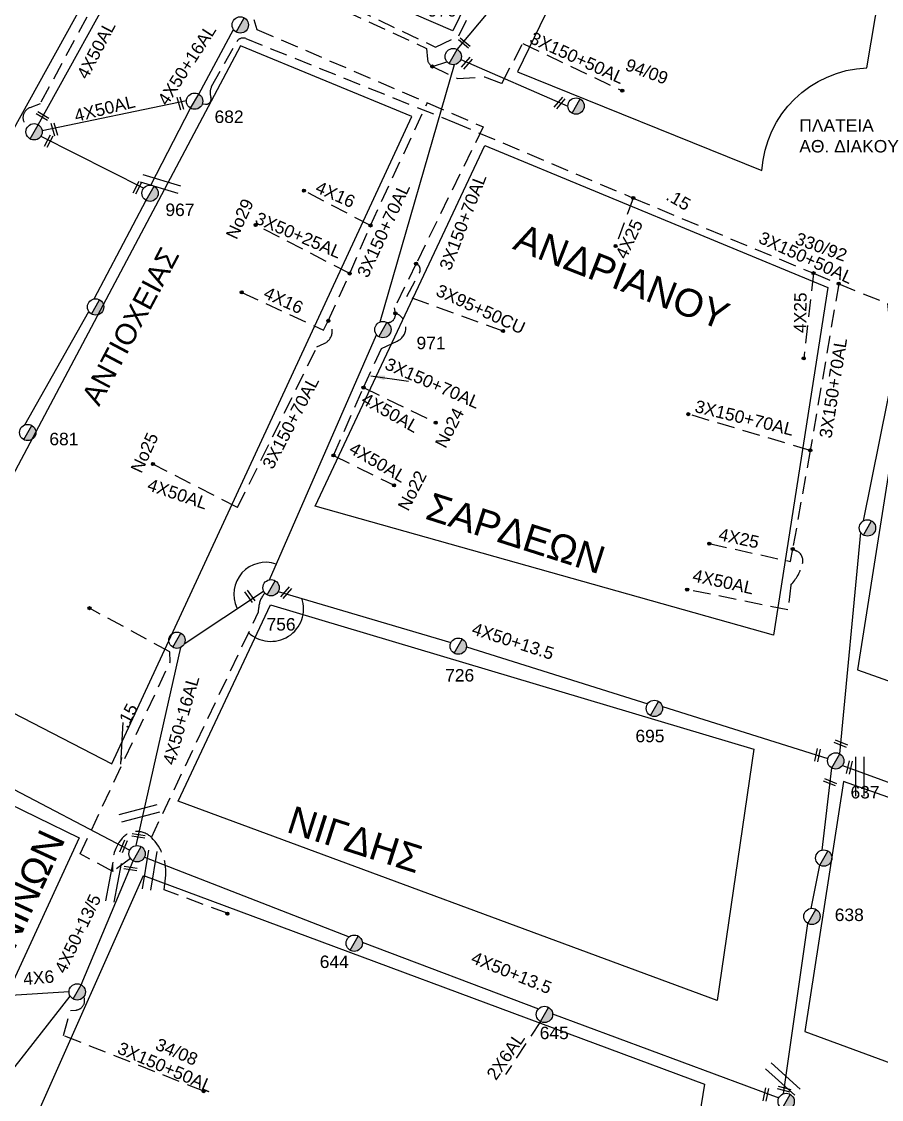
# Model space of a CAD drawing. Header units: millimetres. Extents: x 1905 to 5666, y 713 to 3158.
# Drawn here: x 2743 to 2867.2, y 1490.1 to 1645.9 of the extents above; entities that cross this region are included whole.
import ezdxf
from ezdxf.enums import TextEntityAlignment as Align

# ---------------------------------------------------------------- set-up
doc = ezdxf.new("R2010")
doc.units = ezdxf.units.MM
doc.linetypes.add('DASHED', pattern=[19.05, 12.7, -6.35])
for name, color, linetype in [('Γέφυρες Εναερίου Δικτύου', 7, 'Continuous'), ('Γυμνά εναέρια ΧΤ (3Φ)   4x50AL', 7, 'Continuous'), ('Γυμνά εναέρια ΧΤ και ΦΟΠ (3Φ)   4x50+16AL', 7, 'Continuous'), ('Εναέρια παροχή ΧΤ 4x16', 7, 'SYN_LINE'), ('Εναέρια παροχή ΧΤ 4x25', 7, 'SYN_LINE'), ('Επιγραφές - Σχήματα', 7, 'Continuous'), ('Καλώδια ΧΤ   2x6AL', 7, 'DASHED'), ('Καλώδια ΧΤ   3x150+50AL', 7, 'DASHED'), ('Καλώδια ΧΤ   3x150+70AL', 7, 'DASHED'), ('Καλώδια ΧΤ   3x50+25AL', 7, 'DASHED'), ('Καλώδια ΧΤ   3x95+50CU', 7, 'DASHED'), ('Καλώδια ΧΤ   4x50+13.5', 7, 'Continuous'), ('Μηχανική τομή', 7, 'Continuous'), ('Στύλος ΦΜ', 7, 'Continuous'), ('Στύλος ΦΜ @ 1', 7, 'Continuous'), ('Συνδέσεις', 7, 'Continuous'), ('Τομή', 7, 'Continuous'), ('Υπόβαθρο ΔΕΗ', 7, 'Continuous'), ('Υπόγεια Καλώδια Δικτύου ΧΤ   .15', 7, 'DASHED')]:
    doc.layers.add(name, color=color, linetype=linetype)
doc.styles.get("Standard").update_dxf_attribs({"font": 'arial.ttf'})
doc.linetypes.add('SYN_LINE', pattern='A,0.5,-0.0001,["/\\/\\/\\/",Standard,S=0.1,R=0,X=0,Y=-0.05],-0.25', length=0.7501)
doc.dimstyles.new('ISO-25', dxfattribs={"dimtxt": 2.5, "dimasz": 2.5, "dimexe": 1.25, "dimexo": 0.625, "dimtad": 1, "dimtxsty": 'Standard', "dimcen": 2.5, "dimadec": 0, "dimazin": 0, "dimtfac": 1, "dimtmove": 0, "dimatfit": 3, "dimfxl": 1, "dimarcsym": 0})

# ---------------------------------------------------------------- blocks, each defined once
blk = doc.blocks.new('ΥΠΑΡΧΩΝ ΤΣΙΜΕΝΤΕΝΙΟΣ ΣΤΥΛΟΣ')
at = {"layer": 'Στύλος ΦΜ'}
blk.add_hatch(color=7, dxfattribs=at).paths.add_polyline_path([(-1.29, -2.28, 0.574793), (2.62, 0, 0.268822), (1.3, 2.27)])
at = {"layer": 'Στύλος ΦΜ', "color": 7}
blk.add_line((-1.29, -2.28), (1.3, 2.27), dxfattribs=at)
blk.add_circle((0, 0), 2.62, dxfattribs=at)
at = {"layer": 'Στύλος ΦΜ', "flags": 4}
for tag, p in [('ΑΡΙΘΜΟΣ', (-4.68, 8.05)), ('ΤΥΠΟΣ', (-4.91, 3.03))]:
    blk.add_attdef(tag, p, '', height=4, dxfattribs=at)
blk = doc.blocks.new('ΤΟΜΗ')
at = {"layer": 'Τομή', "ltscale": 40}
for p, q in [((-5.68, 0), (5.68, 0)), ((5.68, -2.33), (-5.68, -2.33))]:
    blk.add_line(p, q, dxfattribs=at)
blk = doc.blocks.new('ΜΗΧΑΝΙΚΗ ΤΟΜΗ')
at = {"layer": 'Μηχανική τομή', "ltscale": 40}
for p, q in [((-1.89, 0.78), (1.89, 0.78)), ((1.89, 0), (-1.89, 0))]:
    blk.add_line(p, q, dxfattribs=at)
blk = doc.blocks.new('_ΣΥΝΔΕΣΗ')
at = {"layer": 'Συνδέσεις', "linetype": 'SYN_LINE', "ltscale": 40}
blk.add_hatch(color=256, dxfattribs=at).paths.add_polyline_path([(0.5, -0.01, 1), (-0.5, -0.01, 1)])
at = {"layer": 'Συνδέσεις'}
blk.add_circle((0, -0.01), 0.5, dxfattribs=at)

msp = doc.modelspace()

# ---------------------------------------------------------------- linework, layer by layer
at = {"layer": 'Γέφυρες Εναερίου Δικτύου', "color": 27, "linetype": 'DASHED', "ltscale": 0.2}
msp.add_lwpolyline([(2761.73, 1658.37), (2762.01, 1657.87, -0.474944), (2760.45, 1653.83, -0.095357), (2756.01, 1653.27), (2745.66, 1634.04), (2744.18, 1633.48, 0.611004), (2743.87, 1630.73, 2.100372)], format="xyb", dxfattribs=at)
at = {"layer": 'Γέφυρες Εναερίου Δικτύου', "color": 85, "linetype": 'DASHED', "ltscale": 0.2}
for points in [[(2761.73, 1528.01), (2777.22, 1560.59), (2777.25, 1561.25, -0.180372), (2778.14, 1563.31, -0.426917)], [(2772.81, 1517.01), (2763.57, 1520.43), (2763.78, 1522.14, 0.23211), (2761.73, 1528.01, 0.445099), (2757.4, 1527.76, 0.21361), (2756.18, 1523.08, 31.050691)]]:
    msp.add_lwpolyline(points, format="xyb", dxfattribs=at)
at = {"layer": 'Γέφυρες Εναερίου Δικτύου', "color": 190, "linetype": 'SYN_LINE', "ltscale": 10}
msp.add_lwpolyline([(2741.43, 1505.22), (2749.84, 1505.73)], dxfattribs=at)
at = {"layer": 'Γυμνά εναέρια ΧΤ (3Φ)   4x50AL', "color": 2, "ltscale": 0.2}
for points in [[(2745.38, 1631.01), (2758.35, 1654.48)], [(2766.8, 1634.46), (2745.96, 1630.15)]]:
    msp.add_lwpolyline(points, dxfattribs=at)
at = {"layer": 'Γυμνά εναέρια ΧΤ (3Φ)   4x50AL', "color": 27, "ltscale": 0.2}
msp.add_lwpolyline([(2745.78, 1629.35), (2760.62, 1621.86)], dxfattribs=at)
at = {"layer": 'Γυμνά εναέρια ΧΤ (3Φ)   4x50AL', "color": 151, "linetype": 'DASHED', "ltscale": 0.2}
for points in [[(2792.38, 1593.03), (2802.82, 1587.95)], [(2788.05, 1583.21), (2796.79, 1578.9)], [(2774.18, 1575.67), (2761.95, 1581.97)]]:
    msp.add_lwpolyline(points, dxfattribs=at)
at = {"layer": 'Γυμνά εναέρια ΧΤ (3Φ)   4x50AL', "color": 2, "linetype": 'DASHED', "ltscale": 0.2}
msp.add_lwpolyline([(2853.7, 1560.89), (2839.14, 1563.83)], dxfattribs=at)
at = {"layer": 'Γυμνά εναέρια ΧΤ και ΦΟΠ (3Φ)   4x50+16AL', "color": 151, "linetype": 'Continuous'}
msp.add_lwpolyline([(2805.93, 1641.89), (2822.54, 1661.78)], dxfattribs=at)
at = {"layer": 'Γυμνά εναέρια ΧΤ και ΦΟΠ (3Φ)   4x50+16AL', "color": 30, "ltscale": 0.2}
for points in [[(2768.57, 1635.45), (2773.6, 1644.77)], [(2761.67, 1622.3), (2767.4, 1633.4)]]:
    msp.add_lwpolyline(points, dxfattribs=at)
at = {"layer": 'Γυμνά εναέρια ΧΤ και ΦΟΠ (3Φ)   4x50+16AL', "color": 151, "ltscale": 0.2}
for points in [[(2794.8, 1602.51), (2805.53, 1639.7)], [(2806.43, 1640.43), (2821.91, 1633.7)], [(2778.8, 1565.25), (2794.27, 1600.64)], [(2766.47, 1555.98), (2777.94, 1563.61)], [(2759.55, 1526.82), (2765.99, 1555.48)]]:
    msp.add_lwpolyline(points, dxfattribs=at)
at = {"layer": 'Γυμνά εναέρια ΧΤ και ΦΟΠ (3Φ)   4x50+16AL', "color": 190, "ltscale": 0.2}
msp.add_lwpolyline([(2739.83, 1535.98), (2758.62, 1526.17)], dxfattribs=at)
at = {"layer": 'Εναέρια παροχή ΧΤ 4x16', "color": 151, "linetype": 'DASHED', "ltscale": 0.2}
for points in [[(2793.38, 1616.44), (2783.78, 1621.48)], [(2774.79, 1606.79), (2786.59, 1601.32), (2787.29, 1602.67)]]:
    msp.add_lwpolyline(points, dxfattribs=at)
at = {"layer": 'Εναέρια παροχή ΧΤ 4x25', "color": 2, "linetype": 'DASHED', "ltscale": 0.2}
for points in [[(2831.36, 1620.41), (2828.8, 1613.48)], [(2857.4, 1609.55), (2855.99, 1597.24)], [(2842.34, 1570.48), (2854.09, 1567.89), (2854.39, 1569.7)]]:
    msp.add_lwpolyline(points, dxfattribs=at)
at = {"layer": 'Επιγραφές - Σχήματα', "ltscale": 0.2}
for centre, radius, start, end in [((2778.27, 1563.13), 4.64, 71.1918, 204.8645), ((2779, 1561.06), 4.72, 226.0438, 18.699)]:
    msp.add_arc(centre, radius, start, end, dxfattribs=at)
at = {"layer": 'Καλώδια ΧΤ   2x6AL', "ltscale": 0.2}
msp.add_lwpolyline([(2817.94, 1501.4), (2812.9, 1493.75)], dxfattribs=at)
at = {"layer": 'Καλώδια ΧΤ   3x150+50AL', "color": 190, "ltscale": 0.2}
for points in [[(2762.52, 1659.77), (2764.18, 1658.83), (2763.95, 1656.17), (2776.94, 1647.67), (2779.31, 1652.28), (2801.49, 1642.04), (2801.63, 1640.47, 0.267406), (2802.34, 1639.44), (2804.43, 1640.12)], [(2769.29, 1491.33), (2749.04, 1499.37), (2750.03, 1502.99), (2750.81, 1503.05, 0.519319), (2751.97, 1504.99, -1.537675)]]:
    msp.add_lwpolyline(points, format="xyb", dxfattribs=at)
msp.add_lwpolyline([(2802.34, 1639.44), (2806, 1637.68), (2809.88, 1637.93), (2812.35, 1636.98), (2815.42, 1642.76), (2829.77, 1635.92)], dxfattribs=at)
at = {"layer": 'Καλώδια ΧΤ   3x150+70AL', "color": 6, "ltscale": 0.2}
msp.add_lwpolyline([(2778.86, 1656.88), (2777.35, 1654.39), (2802.78, 1642.24), (2806.16, 1643.85), (2822.22, 1677.17), (2814.55, 1681.04)], dxfattribs=at)
at = {"layer": 'Καλώδια ΧΤ   3x150+70AL', "color": 151, "ltscale": 0.2}
for points in [[(2762.1, 1659.03), (2775.38, 1649.85), (2776.99, 1644.79), (2801.61, 1634.19), (2809.67, 1630.69), (2799.98, 1610.94), (2796.83, 1604.53), (2796.97, 1603.75, -0.491113), (2795.76, 1602.42, -10.054963)], [(2774.18, 1575.67), (2785.66, 1598.89), (2786.7, 1599.38, 0.513839), (2787.29, 1602.67), (2790.39, 1609.52), (2793.38, 1616.44), (2801.61, 1634.19)], [(2788.05, 1583.21), (2792.38, 1593.03), (2794.99, 1598.68), (2797.26, 1599.74, 0.69164), (2796.97, 1603.75, -0.747064)]]:
    msp.add_lwpolyline(points, format="xyb", dxfattribs=at)
at = {"layer": 'Καλώδια ΧΤ   3x150+70AL', "color": 2, "ltscale": 0.2}
msp.add_lwpolyline([(2861.04, 1608.03), (2856.93, 1583.94), (2854.39, 1569.7), (2855, 1569.4, -0.355054), (2855.82, 1567.59, -0.120333), (2854.13, 1564.48), (2853.7, 1560.89)], format="xyb", dxfattribs=at)
msp.add_lwpolyline([(2856.93, 1583.94), (2839.3, 1589.19)], dxfattribs=at)
at = {"layer": 'Καλώδια ΧΤ   3x50+25AL', "color": 151, "linetype": 'DASHED', "ltscale": 0.2}
msp.add_lwpolyline([(2790.39, 1609.52), (2776.79, 1616.53)], dxfattribs=at)
at = {"layer": 'Καλώδια ΧΤ   3x95+50CU', "color": 151, "ltscale": 0.2}
msp.add_lwpolyline([(2812.55, 1601.2), (2798.64, 1606.21), (2800.47, 1609.61, 0.449857), (2799.98, 1610.94, 3.614066)], format="xyb", dxfattribs=at)
at = {"layer": 'Καλώδια ΧΤ   4x50+13.5', "color": 27, "ltscale": 0.2}
for points in [[(2753.45, 1605.84), (2760.96, 1620.1)], [(2743.47, 1587.64), (2752.69, 1604.03)]]:
    msp.add_lwpolyline(points, dxfattribs=at)
at = {"layer": 'Καλώδια ΧΤ   4x50+13.5', "color": 85, "ltscale": 0.2}
for points in [[(2864.62, 1573.77), (2870.49, 1602.91)], [(2861.19, 1540.09), (2864.22, 1572.09)], [(2780.06, 1563.54), (2805.02, 1556.19)], [(2807.25, 1555.57), (2833.46, 1547.33)], [(2835.56, 1546.91), (2859.49, 1539.43)], [(2858.63, 1526.17), (2860.03, 1538.04)], [(2857.05, 1517.75), (2858.31, 1524)], [(2853.06, 1490.95), (2856.59, 1515.56)]]:
    msp.add_lwpolyline(points, dxfattribs=at)
at = {"layer": 'Καλώδια ΧΤ   4x50+13.5', "color": 30, "ltscale": 0.2}
msp.add_lwpolyline([(2861.57, 1538.39), (2889.81, 1528.11)], dxfattribs=at)
at = {"layer": 'Καλώδια ΧΤ   4x50+13.5', "color": 190, "ltscale": 0.2}
for points in [[(2751.6, 1506.7), (2759.09, 1524.62)], [(2736.65, 1488.05), (2750, 1505.08)]]:
    msp.add_lwpolyline(points, dxfattribs=at)
at = {"layer": 'Καλώδια ΧΤ   4x50+13.5', "color": 1, "ltscale": 0.2}
for points in [[(2760.73, 1525.14), (2790.3, 1513.64)], [(2792.21, 1512.89), (2817.66, 1503.23)], [(2819.7, 1502.51), (2852.4, 1490.37)]]:
    msp.add_lwpolyline(points, dxfattribs=at)
at = {"layer": 'Υπόβαθρο ΔΕΗ', "ltscale": 0.2}
msp.add_lwpolyline([(2803.1, 1740.21), (2773.89, 1688.43), (2729.84, 1608.77), (2699.01, 1555.74), (2658.59, 1482.59), (2612.82, 1398.31), (2554.47, 1290.86, 0.030837), (2594.51, 1311.8, 0.084575), (2621.27, 1337.55, 0.063403), (2639.63, 1371.23, 0.02973), (2652.49, 1411.78, 0.036632), (2655.75, 1440.11, 0.023476), (2654.28, 1474.66, -0.749229)], format="xyb", dxfattribs=at)
for points in [[(2807.95, 1704.43), (2833.82, 1703.18), (2805.27, 1644.6), (2782.59, 1654.4), (2781.14, 1653.27), (2780.42, 1653.65), (2799.95, 1689.84)], [(2799.35, 1632.2), (2774.63, 1642.41), (2734.37, 1566.61), (2727.26, 1553.46), (2756.04, 1538.62)], [(2809.93, 1628.03), (2859.46, 1607.5), (2851.63, 1557.22), (2785.4, 1575.87)], [(2848.78, 1540.78), (2843.5, 1504.43), (2765.58, 1533.25), (2778.93, 1561.6)], [(2720.67, 1542.86), (2751.3, 1527.93), (2730.55, 1482.95), (2715.44, 1451.07), (2682.02, 1471.65)], [(2861.73, 1536.07), (2856.17, 1499.94), (2904.15, 1482.29), (2906.03, 1520.43)], [(2760.6, 1522.5), (2841.67, 1492.36), (2835.66, 1455.36), (2832.45, 1453.76), (2745.15, 1487.72)]]:
    msp.add_lwpolyline(points, close=True, dxfattribs=at)
for points in [[(2875.94, 1703.51), (2846.14, 1703.61), (2814.61, 1638.65), (2849.94, 1624.41, -0.384091), (2865.1, 1639.23)], [(2885.71, 1611.92, -0.312576), (2871.61, 1602.01), (2863.75, 1552.21), (2907.3, 1536.77), (2914.53, 1603.84)]]:
    msp.add_lwpolyline(points, format="xyb", close=True, dxfattribs=at)
at = {"layer": 'Υπόγεια Καλώδια Δικτύου ΧΤ   .15', "color": 2, "ltscale": 0.2}
msp.add_lwpolyline([(2769.09, 1634.03), (2769.55, 1633.98, 0.555223), (2770.33, 1634.95, -0.200837), (2770.43, 1636.53), (2774.06, 1643.01, -0.378649), (2775.37, 1643.47), (2805.51, 1631.35), (2831.36, 1620.41), (2857.4, 1609.55), (2861.04, 1608.03), (2868.09, 1605.16), (2868.25, 1603.82, 0.24365), (2871.02, 1602.19, 20.469534)], format="xyb", dxfattribs=at)
at = {"layer": 'Υπόγεια Καλώδια Δικτύου ΧΤ   .15', "color": 85, "ltscale": 0.2}
msp.add_lwpolyline([(2758.71, 1524.98), (2756.18, 1523.08), (2751.44, 1525.62), (2764.45, 1553.37), (2764.38, 1554.82), (2752.79, 1561.14)], dxfattribs=at)

# ---------------------------------------------------------------- block references
at = {"layer": 'Μηχανική τομή'}
for p, xscale, yscale, zscale, rotation in [((2806.81, 1642.68), 0.500000000000137, 0.500000000000137, 0.500000000000137, 319.7703392608309), ((2807.16, 1640.04), 0.5000000000003105, 0.5000000000003105, 0.5000000000003105, 229.7703392608477), ((2766.11, 1634.15), 0.5000000000002104, 0.5000000000002104, 0.5000000000002104, 106.2244228027053), ((2820.56, 1634.28), 0.5000000000003105, 0.5000000000003105, 0.5000000000003105, 229.7703392608477), ((2746.12, 1632.44), 0.5000000000002436, 0.5000000000002436, 0.5000000000002436, 149.75107542363), ((2747.9, 1630.4), 0.5000000000002104, 0.5000000000002104, 0.5000000000002104, 106.2244228027053), ((2747.07, 1628.55), 0.50000000000004, 0.50000000000004, 0.50000000000004, 61.99443720794796), ((2759.88, 1621.82), 0.50000000000004, 0.50000000000004, 0.50000000000004, 61.99443720794796), ((2781.06, 1563.5), 0.5000000000003105, 0.5000000000003105, 0.5000000000003105, 229.7703392608477), ((2776.12, 1562.96), 0.5000000000001862, 0.5000000000001862, 0.5000000000001862, 125.0917018108297), ((2858.16, 1539.86), 0.5000000000004328, 0.5000000000004328, 0.5000000000004328, 77.67478792281547), ((2861.42, 1541.73), 0.5000000000002832, 0.5000000000002832, 0.5000000000002832, 157.8074180006576), ((2862.77, 1538.09), 0.5000000000004328, 0.5000000000004328, 0.5000000000004328, 77.67478792281547), ((2859.87, 1536.16), 0.5000000000002832, 0.5000000000002832, 0.5000000000002832, 157.8074180006576), ((2759.88, 1528.43), 0.5000000000002971, 0.5000000000002971, 0.5000000000002971, 171.996109405123), ((2757.52, 1526.79), 0.5000000000002922, 0.5000000000002922, 0.5000000000002922, 247.9577638709344), ((2758.73, 1523.71), 0.5000000000002971, 0.5000000000002971, 0.5000000000002971, 171.996109405123), ((2850.7, 1490.79), 0.5000000000004328, 0.5000000000004328, 0.5000000000004328, 77.67478792281547), ((2853.12, 1491.43), 0.5000000000004635, 0.5000000000004635, 0.5000000000004635, 345.4139667488831)]:
    msp.add_blockref('ΜΗΧΑΝΙΚΗ ΤΟΜΗ', p, dxfattribs=dict(at, xscale=xscale, yscale=yscale, zscale=zscale, rotation=rotation))
at = {"layer": 'Στύλος ΦΜ @ 1', "ltscale": 40}
ref = msp.add_blockref('ΥΠΑΡΧΩΝ ΤΣΙΜΕΝΤΕΝΙΟΣ ΣΤΥΛΟΣ', (2774.57, 1645.44), dxfattribs=dict(at, xscale=0.4499999999998181, yscale=0.4499999999998181, zscale=0.4499999999998181))
ref.add_attrib('ΤΥΠΟΣ', '16/9', (2769.28, 1647.13), dxfattribs={"layer": 'Στύλος ΦΜ', "height": 1.8, "flags": 4})
ref = msp.add_blockref('ΥΠΑΡΧΩΝ ΤΣΙΜΕΝΤΕΝΙΟΣ ΣΤΥΛΟΣ', (2805.34, 1640.87), dxfattribs=dict(at, xscale=0.4499999999998181, yscale=0.4499999999998181, zscale=0.4499999999998181))
ref.add_attrib('ΤΥΠΟΣ', '970', (2801.66, 1646.65), dxfattribs={"layer": 'Στύλος ΦΜ', "height": 1.8, "flags": 4})
ref = msp.add_blockref('ΥΠΑΡΧΩΝ ΤΣΙΜΕΝΤΕΝΙΟΣ ΣΤΥΛΟΣ', (2767.98, 1634.42), dxfattribs=dict(at, xscale=0.4499999999998181, yscale=0.4499999999998181, zscale=0.4499999999998181))
ref.add_attrib('ΤΥΠΟΣ', '682', (2770.86, 1631.27), dxfattribs={"layer": 'Στύλος ΦΜ', "height": 1.8, "flags": 4})
at = {"layer": 'Στύλος ΦΜ @ 1', "ltscale": 40, "xscale": 0.4499999999998181, "yscale": 0.4499999999998181, "zscale": 0.4499999999998181}
for p in [(2823.09, 1633.72), (2753.67, 1604.68), (2865.2, 1572.74), (2765.42, 1556.51), (2759.67, 1525.65), (2858.89, 1525.02), (2751.01, 1505.68)]:
    msp.add_blockref('ΥΠΑΡΧΩΝ ΤΣΙΜΕΝΤΕΝΙΟΣ ΣΤΥΛΟΣ', p, dxfattribs=at)
at = {"layer": 'Στύλος ΦΜ @ 1', "ltscale": 40}
ref = msp.add_blockref('ΥΠΑΡΧΩΝ ΤΣΙΜΕΝΤΕΝΙΟΣ ΣΤΥΛΟΣ', (2744.79, 1629.99), dxfattribs=dict(at, xscale=0.4499999999998181, yscale=0.4499999999998181, zscale=0.4499999999998181))
ref.add_attrib('ΤΥΠΟΣ', '968', (2736.83, 1632.14), dxfattribs={"layer": 'Στύλος ΦΜ', "height": 1.8, "flags": 4})
ref = msp.add_blockref('ΥΠΑΡΧΩΝ ΤΣΙΜΕΝΤΕΝΙΟΣ ΣΤΥΛΟΣ', (2761.54, 1621.12), dxfattribs=dict(at, xscale=0.4499999999998181, yscale=0.4499999999998181, zscale=0.4499999999998181))
ref.add_attrib('ΤΥΠΟΣ', '967', (2763.76, 1617.82), dxfattribs={"layer": 'Στύλος ΦΜ', "height": 1.8, "flags": 4})
ref = msp.add_blockref('ΥΠΑΡΧΩΝ ΤΣΙΜΕΝΤΕΝΙΟΣ ΣΤΥΛΟΣ', (2795.18, 1601.4), dxfattribs=dict(at, xscale=0.4499999999998181, yscale=0.4499999999998181, zscale=0.4499999999998181))
ref.add_attrib('ΤΥΠΟΣ', '971', (2800.04, 1598.57), dxfattribs={"layer": 'Στύλος ΦΜ', "height": 1.8, "flags": 4})
ref = msp.add_blockref('ΥΠΑΡΧΩΝ ΤΣΙΜΕΝΤΕΝΙΟΣ ΣΤΥΛΟΣ', (2743.87, 1586.53), dxfattribs=dict(at, xscale=0.4499999999998181, yscale=0.4499999999998181, zscale=0.4499999999998181))
ref.add_attrib('ΤΥΠΟΣ', '681', (2746.99, 1584.69), dxfattribs={"layer": 'Στύλος ΦΜ', "height": 1.8, "flags": 4})
ref = msp.add_blockref('ΥΠΑΡΧΩΝ ΤΣΙΜΕΝΤΕΝΙΟΣ ΣΤΥΛΟΣ', (2779.02, 1564.09), dxfattribs=dict(at, xscale=0.4499999999998181, yscale=0.4499999999998181, zscale=0.4499999999998181))
ref.add_attrib('ΑΡΙΘΜΟΣ', '756', (2778.37, 1557.91), dxfattribs={"layer": 'Στύλος ΦΜ', "height": 1.8, "flags": 4})
ref = msp.add_blockref('ΥΠΑΡΧΩΝ ΤΣΙΜΕΝΤΕΝΙΟΣ ΣΤΥΛΟΣ', (2806.07, 1555.65), dxfattribs=dict(at, xscale=0.4499999999998181, yscale=0.4499999999998181, zscale=0.4499999999998181))
ref.add_attrib('ΤΥΠΟΣ', '726', (2804.18, 1550.54), dxfattribs={"layer": 'Στύλος ΦΜ', "height": 1.8, "flags": 4})
ref = msp.add_blockref('ΥΠΑΡΧΩΝ ΤΣΙΜΕΝΤΕΝΙΟΣ ΣΤΥΛΟΣ', (2834.41, 1546.65), dxfattribs=dict(at, xscale=0.4499999999998181, yscale=0.4499999999998181, zscale=0.4499999999998181))
ref.add_attrib('ΤΥΠΟΣ', '695', (2831.67, 1541.76), dxfattribs={"layer": 'Στύλος ΦΜ', "height": 1.8, "flags": 4})
ref = msp.add_blockref('ΥΠΑΡΧΩΝ ΤΣΙΜΕΝΤΕΝΙΟΣ ΣΤΥΛΟΣ', (2860.61, 1539.07), dxfattribs=dict(at, xscale=0.4499999999998181, yscale=0.4499999999998181, zscale=0.4499999999998181))
ref.add_attrib('ΤΥΠΟΣ', '637', (2862.75, 1533.64), dxfattribs={"layer": 'Στύλος ΦΜ', "height": 1.8, "flags": 4})
ref = msp.add_blockref('ΥΠΑΡΧΩΝ ΤΣΙΜΕΝΤΕΝΙΟΣ ΣΤΥΛΟΣ', (2857.17, 1516.58), dxfattribs=dict(at, xscale=0.4499999999998181, yscale=0.4499999999998181, zscale=0.4499999999998181))
ref.add_attrib('ΤΥΠΟΣ', '638', (2860.47, 1515.92), dxfattribs={"layer": 'Στύλος ΦΜ', "height": 1.8, "flags": 4})
ref = msp.add_blockref('ΥΠΑΡΧΩΝ ΤΣΙΜΕΝΤΕΝΙΟΣ ΣΤΥΛΟΣ', (2791.04, 1512.72), dxfattribs=dict(at, xscale=0.4499999999998181, yscale=0.4499999999998181, zscale=0.4499999999998181))
ref.add_attrib('ΤΥΠΟΣ', '644', (2786.06, 1509.13), dxfattribs={"layer": 'Στύλος ΦΜ', "height": 1.8, "flags": 4})
ref = msp.add_blockref('ΥΠΑΡΧΩΝ ΤΣΙΜΕΝΤΕΝΙΟΣ ΣΤΥΛΟΣ', (2818.53, 1502.42), dxfattribs=dict(at, xscale=0.4499999999998181, yscale=0.4499999999998181, zscale=0.4499999999998181))
ref.add_attrib('ΤΥΠΟΣ', '645', (2817.84, 1498.85), dxfattribs={"layer": 'Στύλος ΦΜ', "height": 1.8, "flags": 4})
ref = msp.add_blockref('ΥΠΑΡΧΩΝ ΤΣΙΜΕΝΤΕΝΙΟΣ ΣΤΥΛΟΣ', (2853.45, 1489.84), dxfattribs=dict(at, xscale=0.4499999999998181, yscale=0.4499999999998181, zscale=0.4499999999998181))
ref.add_attrib('ΤΥΠΟΣ', '639', (2854.94, 1484.38), dxfattribs={"layer": 'Στύλος ΦΜ', "height": 1.8, "flags": 4})
at = {"layer": 'Συνδέσεις', "xscale": 0.4499999999998181, "yscale": 0.4499999999998181, "zscale": 0.4499999999998181}
for p in [(2802.34, 1639.44), (2829.77, 1635.93), (2783.78, 1621.48), (2831.36, 1620.42), (2776.79, 1616.54), (2793.39, 1616.45), (2828.8, 1613.48), (2799.98, 1610.95), (2790.39, 1609.52), (2857.4, 1609.56), (2861.05, 1608.04), (2774.79, 1606.8), (2796.97, 1603.76), (2787.29, 1602.68), (2812.55, 1601.2), (2855.99, 1597.25), (2792.38, 1593.03), (2839.3, 1589.19), (2802.82, 1587.95), (2788.05, 1583.22), (2856.93, 1583.95), (2761.96, 1581.98), (2796.79, 1578.91), (2842.34, 1570.48), (2854.39, 1569.71), (2839.14, 1563.83), (2752.79, 1561.15), (2772.71, 1516.98), (2769.29, 1491.33)]:
    msp.add_blockref('_ΣΥΝΔΕΣΗ', p, dxfattribs=at)
at = {"layer": 'Τομή'}
for p, xscale, yscale, zscale, rotation in [((2763.21, 1623), 0.5000000000000211, 0.5000000000000211, 0.5000000000000211, 342.9740487905956), ((2864.67, 1536.79), 0.5, 0.5, 0.5, 270), ((2760.14, 1530.93), 0.5000000000003909, 0.5000000000003909, 0.5000000000003909, 194.7629103390879), ((2760.91, 1523.36), 0.5000000000001203, 0.5000000000001203, 0.5000000000001203, 80.78048248220607), ((2755.67, 1521.65), 0.5000000000000104, 0.5000000000000104, 0.5000000000000104, 79.23918608174507), ((2853.37, 1493.52), 0.4999999999999777, 0.4999999999999777, 0.4999999999999777, 317.7531032580027)]:
    msp.add_blockref('ΤΟΜΗ', p, dxfattribs=dict(at, xscale=xscale, yscale=yscale, zscale=zscale, rotation=rotation))

# ---------------------------------------------------------------- texts
at = {"layer": 'Γυμνά εναέρια ΧΤ (3Φ)   4x50AL', "ltscale": 0.2}
for rotation, p in [(62.2784, (2753.74, 1641.83)), (14.0236, (2754.98, 1633.36)), (330.5831, (2796.26, 1589.4)), (329.9547, (2794.46, 1582.22)), (341.4061, (2765.52, 1577.66)), (347.5613, (2844.37, 1564.96))]:
    msp.add_text('4X50AL', height=1.8, rotation=rotation, dxfattribs=at).set_placement(p, align=Align.MIDDLE)
at = {"layer": 'Γυμνά εναέρια ΧΤ και ΦΟΠ (3Φ)   4x50+16AL', "ltscale": 0.2}
for rotation, p in [(57.0702, (2766.85, 1639.68)), (74.0404, (2766.01, 1544.95))]:
    msp.add_text('4X50+16AL', height=1.8, rotation=rotation, dxfattribs=at).set_placement(p, align=Align.MIDDLE)
at = {"layer": 'Εναέρια παροχή ΧΤ 4x16', "ltscale": 20}
for rotation, p in [(336.2139, (2788.32, 1620.95)), (335.4531, (2780.83, 1605.65))]:
    msp.add_text('4X16', height=1.8, rotation=rotation, dxfattribs=at).set_placement(p, align=Align.MIDDLE)
at = {"layer": 'Εναέρια παροχή ΧΤ 4x25', "ltscale": 20}
for rotation, p in [(64.9625, (2830.75, 1614.49)), (89.2831, (2855.48, 1603.84)), (347.884, (2846.63, 1571.25))]:
    msp.add_text('4X25', height=1.8, rotation=rotation, dxfattribs=at).set_placement(p, align=Align.MIDDLE)
at = {"layer": 'Επιγραφές - Σχήματα', "ltscale": 0.2, "attachment_point": 1}
for s, insert, char_height, width, rotation in [('94/09', (2830.67, 1640.64), 1.8, 6.948, 339.9655), ('Νο29', (2772.41, 1615.06), 1.8, 6.948, 65.1541), ('ΑΝΔΡΙΑΝΟΥ', (2815.24, 1616.85), 4, 29.1423, 338.6764), ('330/92', (2855.22, 1615.52), 1.8, 6.948, 339.9655), ('ΑΝΤΙΟΧΕΙΑΣ', (2751.52, 1591.59), 3, 29.1423, 62.0909), ('Νο24', (2802.63, 1584.95), 1.8, 6.948, 62.7422), ('Νο25', (2758.65, 1581.27), 1.8, 6.948, 65.1541), ('Νο22', (2797.24, 1575.87), 1.8, 6.948, 62.7422), ('ΣΑΡΔΕΩΝ', (2802.34, 1577.92), 4, 29.1423, 342.2973), ('ΝΙΓΔΗΣ', (2782.29, 1532.65), 4, 29.1423, 342.2973), ('ΙΩΑΝΝΙΝΩΝ', (2732.64, 1501.02), 4, 29.1423, 65.267), ('4Χ6', (2743.14, 1508.45), 1.8, 6.948, 4.9992), ('34/08', (2762.85, 1499.08), 1.8, 6.948, 337.0407)]:
    msp.add_mtext(s, dxfattribs=dict(at, insert=insert, char_height=char_height, width=width, rotation=rotation))
at = {"layer": 'Επιγραφές - Σχήματα', "ltscale": 0.2, "insert": (2855.35, 1631.81), "char_height": 1.8, "width": 15.7051, "attachment_point": 1}
msp.add_mtext('ΠΛΑΤΕΙΑ \\PΑΘ. ΔΙΑΚΟΥ', dxfattribs=at)
at = {"layer": 'Καλώδια ΧΤ   2x6AL', "ltscale": 0.2}
msp.add_text('2X6AL', height=1.8, rotation=55.3507, dxfattribs=at).set_placement((2812.92, 1496.4), align=Align.MIDDLE)
at = {"layer": 'Καλώδια ΧΤ   3x150+50AL', "ltscale": 0.2}
for s, rotation, p in [('3X150+50AL', 335.5763, (2823.26, 1640.69)), ('3X150+50ΑL', 335.4206, (2856.32, 1611.81)), ('3X150+50AL', 336.8209, (2763.74, 1494.82))]:
    msp.add_text(s, height=1.8, rotation=rotation, dxfattribs=at).set_placement(p, align=Align.MIDDLE)
at = {"layer": 'Καλώδια ΧΤ   3x150+70AL', "ltscale": 0.2}
for rotation, p in [(69.0262, (2806.73, 1616.97)), (65.0355, (2795.26, 1615.76)), (81.0191, (2860.24, 1592.96)), (62.3806, (2781.85, 1587.97)), (346.2049, (2847.43, 1588.65))]:
    msp.add_text('3X150+70AL', height=1.8, rotation=rotation, dxfattribs=at).set_placement(p, align=Align.MIDDLE)
at = {"layer": 'Καλώδια ΧΤ   3x150+70AL', "ltscale": 0.2, "insert": (2796.03, 1597.42), "char_height": 1.8, "width": 19.1132, "attachment_point": 1, "rotation": 336.3977}
msp.add_mtext('3Χ150+70AL', dxfattribs=at)
at = {"layer": 'Καλώδια ΧΤ   3x50+25AL', "ltscale": 0.2}
msp.add_text('3X50+25AL', height=1.8, rotation=336.9052, dxfattribs=at).set_placement((2782.99, 1615.06), align=Align.MIDDLE)
at = {"layer": 'Καλώδια ΧΤ   3x95+50CU', "ltscale": 0.2}
msp.add_text('3X95+50CU', height=1.8, rotation=335.4206, dxfattribs=at).set_placement((2809.32, 1604.36), align=Align.MIDDLE)
at = {"layer": 'Καλώδια ΧΤ   4x50+13.5', "ltscale": 0.2}
for rotation, p in [(342.137, (2813.99, 1556.38)), (337.8994, (2813.78, 1508.46))]:
    msp.add_text('4X50+13.5', height=1.8, rotation=rotation, dxfattribs=at).set_placement(p, align=Align.MIDDLE)
at = {"layer": 'Καλώδια ΧΤ   4x50+13.5', "ltscale": 0.2, "insert": (2747.66, 1508.96), "char_height": 1.8, "width": 6.948, "attachment_point": 1, "rotation": 64.6378}
msp.add_mtext('4Χ50+13/5', dxfattribs=at)
at = {"layer": 'Υπόγεια Καλώδια Δικτύου ΧΤ   .15', "ltscale": 0.2}
for rotation, p in [(329.8015, (2837.9, 1620.16)), (62.6282, (2758.26, 1545.6))]:
    msp.add_text('.15', height=1.8, rotation=rotation, dxfattribs=at).set_placement(p, align=Align.MIDDLE)

# ---------------------------------------------------------------- leaders
at = {"layer": 'Επιγραφές - Σχήματα', "ltscale": 40}
for points, override in [([(2793.46, 1594.7), (2798.88, 1593.93)], {"dimasz": 2, "dimtad": 0}), ([(2757.34, 1538.6), (2757.67, 1544.63)], {"dimasz": 1, "dimtad": 0})]:
    msp.add_leader(points, dimstyle='ISO-25', override=override, dxfattribs=at)

doc.saveas('drawing.dxf')
